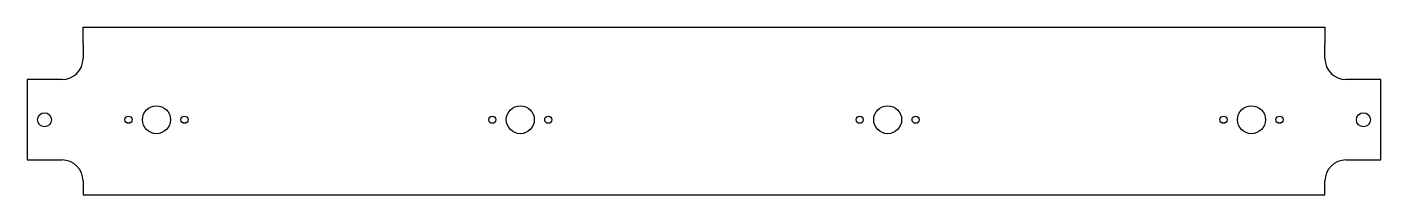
# Model space of a CAD drawing. Header units: inches. Extents: x 2 to 26.2, y 2 to 5.
import ezdxf

# ---------------------------------------------------------------- set-up
doc = ezdxf.new("R2010")
doc.units = ezdxf.units.IN
doc.header["$MEASUREMENT"] = 0
doc.layers.get('0').update_dxf_attribs({"linetype": 'CONTINUOUS'})

msp = doc.modelspace()

# ---------------------------------------------------------------- linework, layer by layer
for p, q in [((3, 4.688, 0.062), (3, 5, 0.062)), ((3, 5, 0.062), (25.187, 5, 0.062)), ((25.187, 5, 0.062), (25.187, 4.688, 0.062)), ((3, 4.688, 0.062), (3, 4.438, 0.062)), ((25.187, 4.438, 0.062), (25.187, 4.688, 0.062)), ((2, 4.062, 0.062), (2, 2.625, 0.062)), ((2.625, 4.062, 0.062), (2, 4.062, 0.062)), ((26.187, 4.062, 0.062), (25.562, 4.062, 0.062)), ((26.187, 2.625, 0.062), (26.187, 4.062, 0.062)), ((2, 2.625, 0.062), (2.625, 2.625, 0.062)), ((25.562, 2.625, 0.062), (26.187, 2.625, 0.062)), ((3, 2.25, 0.062), (3, 2, 0.062)), ((25.187, 2, 0.062), (25.187, 2.25, 0.062)), ((3, 2, 0.062), (25.187, 2, 0.062))]:
    msp.add_line(p, q)
for centre, radius in [((2.312, 3.344), 0.125), ((3.812, 3.344), 0.0643), ((4.312, 3.344), 0.25), ((4.812, 3.344), 0.0643), ((10.312, 3.344), 0.0643), ((10.812, 3.344), 0.25), ((11.312, 3.344), 0.0643), ((16.875, 3.344), 0.0643), ((17.375, 3.344), 0.25), ((17.875, 3.344), 0.0643), ((23.375, 3.344), 0.0643), ((23.875, 3.344), 0.25), ((24.375, 3.344), 0.0643), ((25.875, 3.344), 0.125)]:
    msp.add_circle(centre, radius)
for centre, start, end in [((2.625, 4.438, 0.062), 270, 0), ((25.562, 4.438, 0.062), 180, 270), ((2.625, 2.25, 0.062), 0, 90), ((25.562, 2.25, 0.062), 90, 180)]:
    msp.add_arc(centre, 0.375, start, end)

doc.saveas('drawing.dxf')
